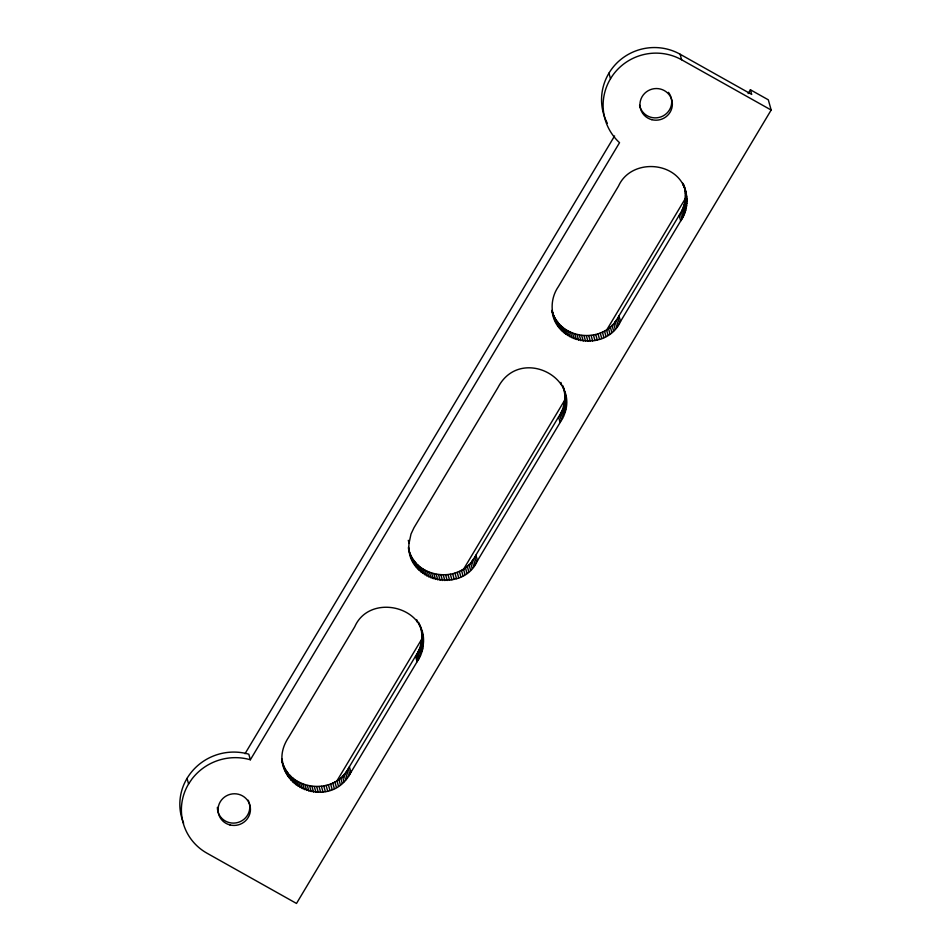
<?xml version="1.0" encoding="UTF-8"?>
<svg xmlns="http://www.w3.org/2000/svg" width="951" height="951" viewBox="0 0 951 951"><rect width="100%" height="100%" fill="white"/><g stroke="black" fill="none" stroke-linecap="round" stroke-linejoin="round"><path stroke-width="1.43" d="M409.073 543.104C404.567 580.895 462.543 594.803 477.485 560.686L560.115 422.494C588.146 380.186 520.423 343.917 497.944 387.604L413.982 527.722L410.998 534.046L409.073 543.104L408.288 540.323M343.18 777.133L415.551 656.142C421.329 647.857 423.326 637.051 420.687 627.28M423.302 644.338C427.807 606.476 369.725 592.544 354.771 626.721L288.605 737.322C260.491 779.761 328.404 816.136 350.943 772.319L417.109 661.718C421.317 655.073 425.18 646.525 421.745 638.751M471.232 562.944L558.558 416.918C564.312 408.657 566.297 397.875 563.67 388.139M614.275 323.744L679.133 215.366C684.886 207.104 686.872 196.322 684.245 186.586M552.103 311.191C555.931 344.951 606.762 352.108 620.516 321.486L680.69 220.941C688.346 210.373 688.381 196.156 683.579 184.375M245.025 753.703L614.596 135.957M750.398 89.774L768.313 99.819L771.166 110.043L296.498 903.45L206.973 853.19A52.055 50.641 -15.6 0 1 188.583 783.969L191.888 779.083A53.494 52.043 -15.6 0 1 250.363 759.766L619.529 142.698A53.494 52.043 -15.6 0 1 610.494 78.743L608.937 73.168A52.055 50.641 -15.6 0 1 680.072 54.207L751.706 94.422L750.398 89.774L748.116 93.59M336.69 781.294L422.791 637.384M463.173 569.887L565.263 399.23M606.405 330.461L686.408 196.75M421.008 647.025L417.953 652.124L419.51 657.7M562.481 410.356L560.959 412.912L562.516 418.488M684.577 206.272L681.534 211.348L683.091 216.923M552.376 311.999C560.555 339.448 601.662 343.87 616.557 319.916L618.114 325.504M408.561 548.989C415.076 578.03 458.132 584.021 473.527 559.129L475.084 564.704M281.912 760.61C288.438 789.699 331.566 795.702 346.984 770.762L348.541 776.349M610.494 78.743A52.055 50.641 -15.6 0 1 681.629 59.782L771.166 110.043M685.802 192.161C678.895 161.052 631.357 157.414 618.53 186.051L558.392 286.608C552.638 294.869 550.653 305.64 553.268 315.375M680.072 54.207L681.629 59.782M683.543 185.005L684.328 187.799M684.768 188.833L686.325 194.408M685.136 191.115L686.693 196.691M682.592 182.913L683.365 185.695M685.338 193.41L686.895 198.985M685.398 195.716L686.955 201.291M685.302 198.022L686.86 203.597M685.053 200.328L686.61 205.903M684.637 202.611L686.194 208.186M684.09 204.857L685.647 210.433M683.377 207.068L684.934 212.655M682.521 209.244L684.078 214.819M680.393 213.393L681.95 218.968M679.133 215.366L680.69 220.941M618.958 315.91L620.516 321.486M617.829 317.955L619.386 323.53M615.166 321.807L616.723 327.382M613.645 323.602L615.202 329.177M612.016 325.29L613.573 330.865M610.28 326.882L611.838 332.458M608.438 328.357L609.995 333.932M606.5 329.712L608.058 335.287M604.479 330.936L606.037 336.523M602.387 332.042L603.944 337.617M600.224 333.005L601.781 338.58M598.001 333.825L599.558 339.412M595.742 334.514L597.299 340.089M593.436 335.049L594.993 340.624M591.094 335.441L592.651 341.017M588.74 335.679L590.298 341.254M586.375 335.762L587.932 341.338M584.009 335.703L585.566 341.278M581.667 335.489L583.225 341.064M579.337 335.121L580.895 340.708M577.031 334.609L578.588 340.185M574.784 333.956L576.342 339.531M572.573 333.147L574.131 338.734M570.434 332.208L571.991 337.783M568.353 331.138L569.911 336.713M566.356 329.926L567.913 335.501M564.454 328.594L566.011 334.17M562.635 327.132L564.193 332.719M560.924 325.563L562.481 331.15M559.319 323.887L560.876 329.462M557.845 322.116L559.402 327.691M556.478 320.249L558.035 325.824M555.253 318.288L556.81 323.863M554.148 316.255L555.705 321.842M553.197 314.163L554.754 319.738M551.972 310.347L553.934 317.586M563.004 385.928L565.75 395.961M562.968 386.558L563.753 389.351M564.561 392.668L566.118 398.243M564.763 394.962L566.32 400.537M560.924 382.433L561.696 385.226M564.823 397.268L566.38 402.844M564.728 399.586L566.285 405.162M564.478 401.881L566.035 407.456M564.062 404.163L565.619 409.738M563.515 406.422L565.072 411.997M562.802 408.633L564.359 414.208M561.946 410.796L563.503 416.372M559.818 414.957L561.375 420.532M558.558 416.918L560.115 422.494M475.928 555.111L477.485 560.686M474.787 557.155L476.344 562.73M472.124 561.019L473.681 566.594M470.602 562.814L472.16 568.389M468.974 564.502L470.531 570.089M467.226 566.095L468.784 571.67M465.384 567.569L466.941 573.156M463.446 568.936L465.003 574.511M461.425 570.16L462.982 575.735M459.321 571.266L460.878 576.841M457.158 572.229L458.715 577.804M454.935 573.061L456.492 578.636M452.664 573.738L454.221 579.314M450.358 574.285L451.915 579.86M448.016 574.666L449.573 580.241M445.65 574.903L447.208 580.49M443.285 574.998L444.842 580.574M440.919 574.939L442.477 580.514M438.566 574.725L440.123 580.3M436.236 574.356L437.793 579.932M433.929 573.845L435.487 579.421M431.671 573.18L433.228 578.755M429.46 572.383L431.017 577.958M427.308 571.432L428.865 577.019M425.228 570.362L426.785 575.937M423.231 569.15L424.788 574.725M421.317 567.806L422.874 573.382M419.498 566.356L421.055 571.931M417.786 564.775L419.343 570.362M416.181 563.099L417.739 568.674M414.695 561.316L416.253 566.903M413.34 559.45L414.898 565.025M412.104 557.488L413.661 563.063M411.01 555.455L412.568 561.031M408.454 547.241L409.239 550.035M410.047 553.351L411.605 558.926M408.431 548.133L410.784 556.775M420.401 626.459L422.767 635.113M419.593 624.296L420.758 628.48M421.566 631.821L423.124 637.396M418.63 622.192L419.795 626.376M421.78 634.127L423.338 639.702M421.84 636.445L423.397 642.02M416.681 619.588L417.465 622.382M421.483 641.069L423.04 646.644M421.079 643.351L422.636 648.927M420.52 645.61L422.078 651.185M419.807 647.833L421.364 653.408M418.951 650.008L420.508 655.584M417.061 653.741L418.618 659.316M416.823 654.169L418.381 659.744M416.55 654.597L418.107 660.184M415.551 656.142L417.109 661.718M349.386 766.744L350.943 772.319M348.244 768.788L349.802 774.364M345.582 772.652L347.139 778.239M344.06 774.459L345.617 780.034M342.419 776.159L343.977 781.734M340.672 777.752L342.229 783.327M338.829 779.226L340.387 784.813M336.892 780.593L338.449 786.168M334.859 781.829L336.416 787.404M332.755 782.923L334.312 788.51M330.591 783.897L332.149 789.473M328.368 784.718L329.926 790.305M326.086 785.407L327.643 790.982M323.768 785.942L325.325 791.529M321.426 786.334L322.983 791.91M319.06 786.572L320.618 792.159M316.695 786.667L318.252 792.242M314.317 786.608L315.875 792.183M311.964 786.382L313.521 791.969M309.622 786.025L311.179 791.601M307.316 785.514L308.873 791.089M305.057 784.848L306.614 790.424M302.846 784.04L304.403 789.627M300.694 783.101L302.252 788.676M298.602 782.019L300.159 787.594M296.605 780.807L298.162 786.382M294.691 779.463L296.248 785.039M292.86 778.001L294.418 783.588M291.149 776.432L292.706 782.007M289.544 774.744L291.101 780.331M288.058 772.961L289.615 778.548M286.691 771.095L288.248 776.67M285.455 769.133L287.012 774.708M284.349 767.088L285.906 772.664M281.805 758.862L282.578 761.644M283.398 764.984L284.955 770.56M281.781 759.742L284.135 768.396M250.363 759.766L248.805 754.191A53.494 52.043 -15.6 0 0 187.026 778.393A52.055 50.641 -15.6 0 0 183.614 823.197M187.026 778.393L188.583 783.969M248.984 802.109A16.238 15.798 -15.6 0 1 236.098 822.888A16.238 15.798 -15.6 0 1 217.387 807.375M248.199 800.207A16.238 15.798 -15.6 0 1 248.627 801.146M671.204 97.87A16.238 15.798 -15.6 0 1 659.043 117.448A16.238 15.798 -15.6 0 1 639.583 105.228M668.458 92.342A16.238 15.798 -15.6 0 1 669.064 93.186M669.611 94.054A16.238 15.798 -15.6 0 1 670.11 94.969M670.538 95.908A16.238 15.798 -15.6 0 1 670.907 96.883M607.368 123.333A53.494 52.043 -15.6 0 1 608.937 73.168M229.904 824.921A16.238 15.798 -15.6 0 0 249.935 805.426A16.238 15.798 -15.6 0 0 222.879 798.471A16.238 15.798 -15.6 0 0 229.904 824.921M651.827 119.683A16.238 15.798 -15.6 0 0 671.846 100.188A16.238 15.798 -15.6 0 0 644.79 93.246A16.238 15.798 -15.6 0 0 651.827 119.683"/></g></svg>
